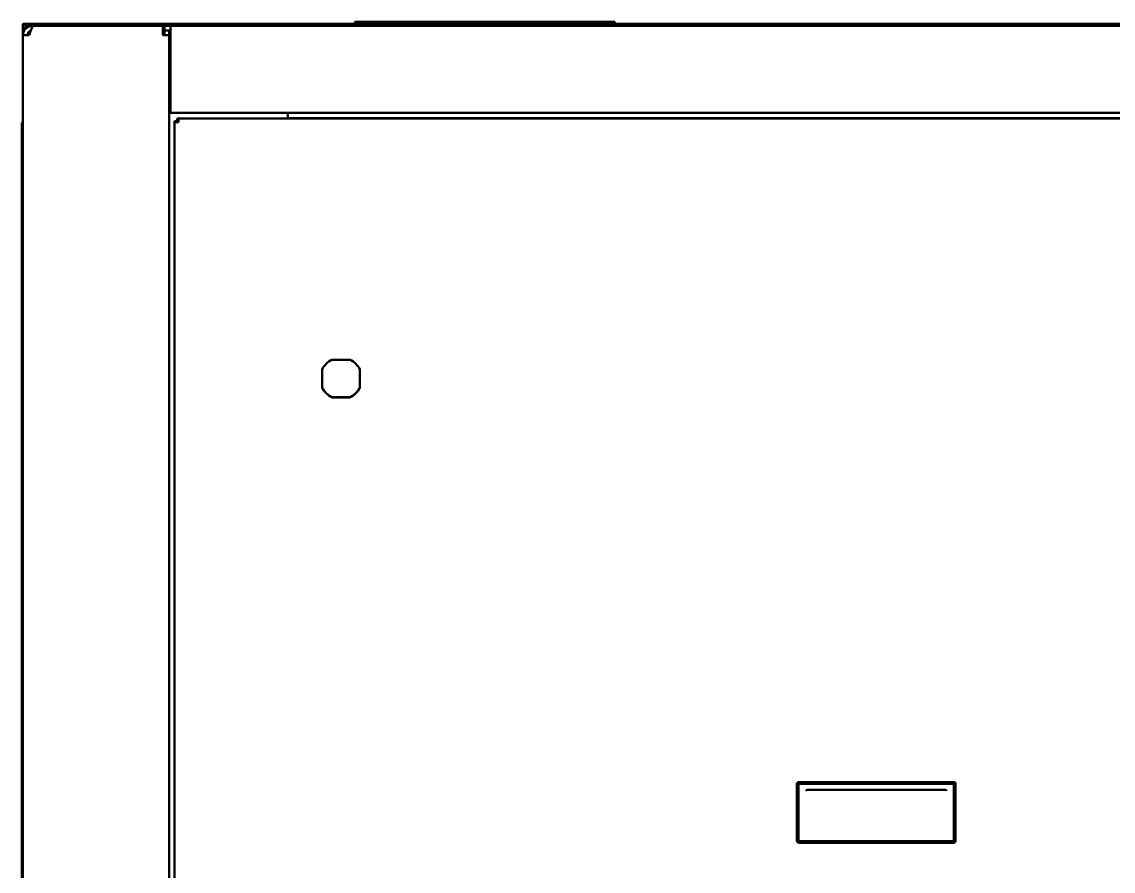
# Model space of a CAD drawing. Header units: millimetres. Extents: x -7 to 137, y -17 to 180.
# Drawn here: x -0.1 to 63.9, y 130.2 to 180 of the extents above; entities that cross this region are included whole.
import ezdxf

# ---------------------------------------------------------------- set-up
doc = ezdxf.new("R2010")
doc.units = ezdxf.units.MM
doc.layers.add('Visible (ANSI)', color=7, linetype='Continuous', lineweight=50)

msp = doc.modelspace()

# ---------------------------------------------------------------- linework, layer by layer
at = {"layer": 'Visible (ANSI)'}
for p, q in [((0, 0.267), (0, 179.868)), ((0, 179.868), (0.634, 179.868)), ((0.1, 179.868), (0.1, 179.746)), ((0.634, 179.746), (0.1, 179.746)), ((0.5, 179.746), (0.5, 179.745)), ((0.533, 179.662), (0.533, 179.746)), ((99.362, 179.868), (0.634, 179.868)), ((99.362, 179.746), (0.634, 179.746)), ((8.205, 179.213), (8.205, 179.746)), ((8.305, 179.479), (8.305, 179.746)), ((8.651, 179.379), (8.651, 179.746)), ((19.437, 179.99), (20.072, 179.99)), ((19.437, 179.99), (19.437, 179.868)), ((20.072, 179.99), (34.041, 179.99)), ((34.041, 179.99), (34.676, 179.99)), ((34.676, 179.868), (34.676, 179.99)), ((0, 179.379), (0, 179.213)), ((0, 179.213), (0.367, 179.213)), ((0.367, 179.421), (0.367, 179.213)), ((8.205, 179.213), (8.572, 179.213)), ((8.572, 179.479), (8.305, 179.479)), ((8.305, 179.213), (8.305, 179.479)), ((8.572, 179.479), (8.572, 179.213)), ((8.651, 179.479), (8.572, 179.479)), ((8.572, 179.213), (8.572, 0.267)), ((8.651, 175.033), (8.651, 179.379)), ((8.572, 174.933), (8.651, 174.933)), ((8.651, 174.666), (8.572, 174.666)), ((8.651, 175.033), (8.651, 174.666)), ((91.345, 174.666), (8.651, 174.666)), ((15.513, 174.326), (15.513, 174.666)), ((0, 173.986), (-0.063, 173.986)), ((-0.063, 15.998), (-0.063, 173.986)), ((8.889, 174.169), (8.889, 174.104)), ((9.011, 174.169), (8.889, 174.169)), ((8.889, 15.638), (8.889, 174.104)), ((9.111, 174.104), (8.889, 174.104)), ((9.011, 174.104), (9.011, 174.169)), ((9.075, 174.104), (9.011, 174.169)), ((9.111, 174.326), (9.046, 174.326)), ((9.046, 174.204), (9.046, 174.326)), ((9.111, 174.204), (9.046, 174.204)), ((9.111, 174.139), (9.046, 174.204)), ((9.111, 174.326), (90.884, 174.326)), ((9.111, 174.326), (9.111, 174.104)), ((15.513, 174.339), (84.481, 174.339)), ((18.108, 160.192), (19.166, 160.192)), ((17.532, 158.558), (17.532, 159.616)), ((19.742, 159.616), (19.742, 158.558)), ((19.166, 157.995), (18.108, 157.995)), ((19.166, 157.982), (18.108, 157.982)), ((45.347, 135.235), (45.347, 135.335)), ((45.347, 135.235), (45.347, 131.986)), ((54.547, 135.435), (45.447, 135.435)), ((45.447, 135.335), (45.447, 135.435)), ((45.447, 135.335), (54.547, 135.335)), ((45.447, 131.986), (45.447, 135.335)), ((45.942, 134.985), (54.053, 134.985)), ((54.547, 135.435), (54.547, 135.335)), ((54.547, 135.335), (54.547, 131.986)), ((54.647, 135.335), (54.647, 135.235)), ((54.647, 131.986), (54.647, 135.235)), ((54.547, 131.986), (45.447, 131.986)), ((45.447, 131.886), (54.547, 131.886))]:
    msp.add_line(p, q, dxfattribs=at)
for centre, radius, start, end in [((0.367, 179.379), 0.367, 90, 180), ((0.168, 173.986), 0.232, 136.55438, 180), ((18.637, 159.087), 1.225, 115.57351, 154.42876), ((18.637, 159.087), 1.225, 25.57124, 64.42649), ((18.637, 159.1), 1.225, 205.57121, 244.42877), ((18.637, 159.1), 1.225, 295.57123, 334.42879), ((18.637, 159.087), 1.225, 205.57121, 244.42877), ((18.637, 159.087), 1.225, 295.57123, 334.42879), ((45.447, 131.986), 0.1, 180, 270), ((54.547, 131.986), 0.1, 270, 0)]:
    msp.add_arc(centre, radius, start, end, dxfattribs=at)
for points, knots in [([(0.533, 179.746), (0.375, 179.746), (0.219, 179.671), (0.119, 179.549), (0.043, 179.455), (0, 179.334), (0, 179.213)], [0, 0, 0, 0, 0.888793, 0.888793, 0.888793, 1.570796, 1.570796, 1.570796, 1.570796]), ([(0.367, 179.213), (0.416, 179.371), (0.465, 179.527), (0.514, 179.627), (0.552, 179.703), (0.59, 179.746), (0.628, 179.746)], [0, 0, 0, 0, 0.888793, 0.888793, 0.888793, 1.570796, 1.570796, 1.570796, 1.570796]), ([(0.267, 179.213), (0.267, 179.307), (0.32, 179.399), (0.402, 179.445), (0.417, 179.453), (0.433, 179.46), (0.449, 179.465)], [0, 0, 0, 0, 1.056959, 1.056959, 1.056959, 1.247941, 1.247941, 1.247941, 1.247941]), ([(45.348, 135.342), (45.348, 135.341), (45.348, 135.34), (45.347, 135.338), (45.347, 135.337), (45.347, 135.335)], [-0.006437216, -0.006437216, -0.006437216, -0.006437216, -0.003224203, -0.003224203, -0.000001, -0.000001, -0.000001, -0.000001]), ([(45.347, 135.235), (45.348, 135.258), (45.349, 135.276), (45.355, 135.304), (45.357, 135.312), (45.362, 135.325), (45.365, 135.331), (45.367, 135.335)], [0.000001, 0.000001, 0.000001, 0.000001, 0.067569, 0.067569, 0.0957782, 0.0957782, 0.1157471, 0.1157471, 0.1157471, 0.1157471]), ([(45.348, 135.342), (45.348, 135.342), (45.348, 135.342), (45.348, 135.342), (45.348, 135.342), (45.348, 135.342), (45.348, 135.342), (45.348, 135.342), (45.348, 135.342), (45.348, 135.343), (45.348, 135.343), (45.348, 135.344), (45.348, 135.344), (45.348, 135.346), (45.348, 135.347), (45.348, 135.349), (45.349, 135.35), (45.349, 135.353), (45.349, 135.355), (45.35, 135.357), (45.35, 135.358), (45.35, 135.36), (45.351, 135.36), (45.351, 135.363), (45.352, 135.365), (45.354, 135.37), (45.355, 135.374), (45.358, 135.381), (45.361, 135.385), (45.363, 135.389)], [-0.07706543, -0.07706543, -0.07706543, -0.07706543, -0.07687468, -0.07687468, -0.07667489, -0.07667489, -0.07631646, -0.07631646, -0.07569862, -0.07569862, -0.07325747, -0.07325747, -0.07121131, -0.07121131, -0.06576428, -0.06576428, -0.0572785, -0.0572785, -0.04987835, -0.04987835, -0.04588632, -0.04588632, -0.04209874, -0.04209874, -0.03438942, -0.03438942, -0.01832078, -0.01832078, -0.000001, -0.000001, -0.000001, -0.000001]), ([(45.447, 135.435), (45.444, 135.435), (45.441, 135.435), (45.434, 135.435), (45.431, 135.434), (45.426, 135.433), (45.424, 135.433), (45.415, 135.43), (45.408, 135.428), (45.391, 135.419), (45.384, 135.414), (45.375, 135.405), (45.373, 135.402), (45.367, 135.396), (45.365, 135.392), (45.363, 135.389)], [0.000001, 0.000001, 0.000001, 0.000001, 0.00947196, 0.00947196, 0.01789704, 0.01789704, 0.02367355, 0.02367355, 0.04217233, 0.04217233, 0.06012288, 0.06012288, 0.06904739, 0.06904739, 0.07791285, 0.07791285, 0.07791285, 0.07791285]), ([(45.367, 135.335), (45.369, 135.337), (45.37, 135.339), (45.371, 135.341), (45.372, 135.342), (45.373, 135.344), (45.374, 135.346), (45.375, 135.347), (45.377, 135.349), (45.378, 135.35), (45.379, 135.352), (45.38, 135.353), (45.381, 135.354), (45.382, 135.355), (45.383, 135.356), (45.384, 135.357), (45.384, 135.357), (45.385, 135.358), (45.385, 135.358), (45.387, 135.359), (45.388, 135.361), (45.389, 135.362), (45.39, 135.362), (45.391, 135.363), (45.391, 135.364), (45.392, 135.364), (45.392, 135.365), (45.393, 135.365), (45.394, 135.366), (45.396, 135.367), (45.397, 135.368), (45.398, 135.369), (45.398, 135.369), (45.399, 135.369), (45.4, 135.37), (45.4, 135.37), (45.401, 135.371), (45.402, 135.372), (45.404, 135.372), (45.405, 135.373), (45.405, 135.373), (45.406, 135.374), (45.407, 135.374), (45.407, 135.374), (45.408, 135.375), (45.408, 135.375), (45.409, 135.375), (45.41, 135.376), (45.411, 135.376), (45.412, 135.377), (45.413, 135.377), (45.414, 135.378), (45.415, 135.378), (45.416, 135.378), (45.417, 135.379), (45.417, 135.379), (45.418, 135.379), (45.419, 135.379), (45.419, 135.38), (45.42, 135.38), (45.421, 135.38), (45.421, 135.38), (45.422, 135.38), (45.423, 135.381), (45.423, 135.381), (45.424, 135.381), (45.424, 135.381), (45.425, 135.381), (45.425, 135.381), (45.426, 135.381), (45.426, 135.381), (45.427, 135.382), (45.427, 135.382), (45.428, 135.382), (45.428, 135.382), (45.428, 135.382), (45.429, 135.382), (45.429, 135.382), (45.43, 135.382), (45.43, 135.382), (45.43, 135.382), (45.43, 135.382), (45.431, 135.382), (45.431, 135.382), (45.431, 135.383), (45.432, 135.383), (45.432, 135.383), (45.432, 135.383), (45.432, 135.383), (45.433, 135.383), (45.433, 135.383), (45.433, 135.383), (45.433, 135.383), (45.433, 135.383), (45.434, 135.383), (45.434, 135.383), (45.434, 135.383), (45.434, 135.383), (45.434, 135.383), (45.435, 135.384), (45.435, 135.384), (45.435, 135.384), (45.435, 135.384), (45.435, 135.384), (45.435, 135.384), (45.436, 135.384), (45.436, 135.384), (45.436, 135.384), (45.436, 135.384), (45.436, 135.384), (45.436, 135.384), (45.436, 135.384), (45.436, 135.384), (45.437, 135.384), (45.437, 135.384), (45.437, 135.384), (45.437, 135.384), (45.437, 135.384), (45.437, 135.384), (45.437, 135.384), (45.437, 135.384), (45.437, 135.384), (45.437, 135.384), (45.438, 135.384), (45.438, 135.384), (45.438, 135.384), (45.438, 135.384), (45.438, 135.384), (45.438, 135.384), (45.438, 135.384), (45.438, 135.384), (45.438, 135.384), (45.439, 135.384), (45.439, 135.384), (45.439, 135.383), (45.439, 135.383), (45.439, 135.383), (45.439, 135.383), (45.439, 135.383), (45.439, 135.383), (45.44, 135.383), (45.44, 135.383), (45.44, 135.383), (45.44, 135.382), (45.44, 135.382), (45.44, 135.382), (45.44, 135.382), (45.44, 135.382), (45.44, 135.382), (45.441, 135.382), (45.441, 135.382), (45.441, 135.382), (45.441, 135.381), (45.441, 135.381), (45.441, 135.381), (45.441, 135.381), (45.441, 135.381), (45.441, 135.381), (45.441, 135.38), (45.441, 135.38), (45.441, 135.38), (45.441, 135.38), (45.441, 135.38), (45.441, 135.379), (45.441, 135.379), (45.442, 135.379), (45.442, 135.379), (45.442, 135.378), (45.442, 135.378), (45.442, 135.378), (45.442, 135.378), (45.442, 135.377), (45.442, 135.377), (45.442, 135.377), (45.442, 135.377), (45.442, 135.376), (45.442, 135.376), (45.442, 135.376), (45.442, 135.375), (45.443, 135.375), (45.443, 135.374), (45.443, 135.374), (45.443, 135.374), (45.443, 135.373), (45.443, 135.373), (45.443, 135.372), (45.443, 135.372), (45.443, 135.372), (45.443, 135.371), (45.443, 135.371), (45.443, 135.37), (45.444, 135.37), (45.444, 135.369), (45.444, 135.369), (45.444, 135.368), (45.444, 135.367), (45.444, 135.367), (45.444, 135.366), (45.444, 135.366), (45.444, 135.365), (45.444, 135.364), (45.444, 135.364), (45.444, 135.363), (45.445, 135.362), (45.445, 135.361), (45.445, 135.361), (45.445, 135.36), (45.445, 135.359), (45.445, 135.358), (45.445, 135.357), (45.445, 135.356), (45.445, 135.356), (45.445, 135.355), (45.446, 135.354), (45.446, 135.353), (45.446, 135.352), (45.446, 135.351), (45.446, 135.35), (45.446, 135.348), (45.446, 135.347), (45.446, 135.346), (45.446, 135.345), (45.447, 135.344), (45.447, 135.342), (45.447, 135.341), (45.447, 135.34), (45.447, 135.338), (45.447, 135.337), (45.447, 135.335)], [0, 0, 0, 0, 0.013889, 0.013889, 0.013889, 0.027778, 0.027778, 0.027778, 0.041667, 0.041667, 0.041667, 0.055556, 0.055556, 0.055556, 0.065077, 0.065077, 0.065077, 0.069444, 0.069444, 0.069444, 0.083333, 0.083333, 0.083333, 0.090727, 0.090727, 0.090727, 0.097222, 0.097222, 0.097222, 0.111111, 0.111111, 0.111111, 0.117002, 0.117002, 0.117002, 0.125, 0.125, 0.125, 0.138889, 0.138889, 0.138889, 0.146042, 0.146042, 0.146042, 0.152778, 0.152778, 0.152778, 0.166667, 0.166667, 0.166667, 0.180556, 0.180556, 0.180556, 0.194444, 0.194444, 0.194444, 0.208333, 0.208333, 0.208333, 0.222222, 0.222222, 0.222222, 0.236111, 0.236111, 0.236111, 0.25, 0.25, 0.25, 0.263889, 0.263889, 0.263889, 0.277778, 0.277778, 0.277778, 0.291667, 0.291667, 0.291667, 0.305556, 0.305556, 0.305556, 0.319444, 0.319444, 0.319444, 0.333333, 0.333333, 0.333333, 0.347222, 0.347222, 0.347222, 0.361111, 0.361111, 0.361111, 0.375, 0.375, 0.375, 0.388889, 0.388889, 0.388889, 0.402778, 0.402778, 0.402778, 0.416667, 0.416667, 0.416667, 0.430556, 0.430556, 0.430556, 0.444444, 0.444444, 0.444444, 0.458333, 0.458333, 0.458333, 0.472222, 0.472222, 0.472222, 0.486111, 0.486111, 0.486111, 0.5, 0.5, 0.5, 0.513889, 0.513889, 0.513889, 0.527778, 0.527778, 0.527778, 0.541667, 0.541667, 0.541667, 0.555556, 0.555556, 0.555556, 0.569444, 0.569444, 0.569444, 0.583333, 0.583333, 0.583333, 0.597222, 0.597222, 0.597222, 0.611111, 0.611111, 0.611111, 0.625, 0.625, 0.625, 0.638889, 0.638889, 0.638889, 0.652778, 0.652778, 0.652778, 0.666667, 0.666667, 0.666667, 0.680556, 0.680556, 0.680556, 0.694444, 0.694444, 0.694444, 0.708333, 0.708333, 0.708333, 0.722222, 0.722222, 0.722222, 0.736111, 0.736111, 0.736111, 0.75, 0.75, 0.75, 0.763889, 0.763889, 0.763889, 0.777778, 0.777778, 0.777778, 0.791667, 0.791667, 0.791667, 0.805556, 0.805556, 0.805556, 0.819444, 0.819444, 0.819444, 0.833333, 0.833333, 0.833333, 0.847222, 0.847222, 0.847222, 0.861111, 0.861111, 0.861111, 0.875, 0.875, 0.875, 0.888889, 0.888889, 0.888889, 0.902778, 0.902778, 0.902778, 0.916667, 0.916667, 0.916667, 0.930556, 0.930556, 0.930556, 0.944444, 0.944444, 0.944444, 0.958333, 0.958333, 0.958333, 0.972222, 0.972222, 0.972222, 0.986111, 0.986111, 0.986111, 1, 1, 1, 1]), ([(45.963, 134.985), (45.952, 134.985), (45.941, 134.983), (45.92, 134.976), (45.911, 134.971), (45.895, 134.958), (45.889, 134.951), (45.881, 134.94), (45.879, 134.936), (45.876, 134.93), (45.875, 134.928), (45.875, 134.926), (45.874, 134.925), (45.874, 134.925)], [0, 0, 0, 0, 0.035409, 0.035409, 0.0705885, 0.0705885, 0.1038825, 0.1038825, 0.130761, 0.130761, 0.1556402, 0.1556402, 0.1798886, 0.1798886, 0.1798886, 0.1798886]), ([(54.12, 134.925), (54.12, 134.925), (54.12, 134.926), (54.119, 134.928), (54.118, 134.931), (54.115, 134.937), (54.113, 134.94), (54.109, 134.947), (54.105, 134.952), (54.095, 134.961), (54.089, 134.966), (54.075, 134.975), (54.066, 134.979), (54.049, 134.984), (54.04, 134.985), (54.031, 134.985)], [0.2766076, 0.2766076, 0.2766076, 0.2766076, 0.3001782, 0.3001782, 0.3312005, 0.3312005, 0.3471909, 0.3471909, 0.3723458, 0.3723458, 0.3978225, 0.3978225, 0.4286047, 0.4286047, 0.4567031, 0.4567031, 0.4567031, 0.4567031]), ([(54.647, 135.338), (54.647, 135.338), (54.647, 135.338), (54.647, 135.338), (54.647, 135.338), (54.647, 135.338), (54.647, 135.338), (54.647, 135.338), (54.647, 135.338), (54.647, 135.338), (54.647, 135.338), (54.647, 135.338), (54.647, 135.338), (54.647, 135.339), (54.647, 135.339), (54.647, 135.339), (54.647, 135.339), (54.647, 135.34), (54.647, 135.341), (54.647, 135.343), (54.647, 135.344), (54.646, 135.345), (54.646, 135.346), (54.646, 135.347), (54.646, 135.347), (54.646, 135.347), (54.646, 135.348), (54.646, 135.348), (54.646, 135.348), (54.646, 135.348), (54.646, 135.348), (54.646, 135.349), (54.646, 135.349), (54.646, 135.35), (54.646, 135.35), (54.646, 135.352), (54.645, 135.353), (54.645, 135.354), (54.645, 135.355), (54.645, 135.356), (54.645, 135.357), (54.644, 135.358), (54.644, 135.359), (54.643, 135.362), (54.643, 135.364), (54.641, 135.369), (54.64, 135.372), (54.634, 135.386), (54.626, 135.399), (54.609, 135.414), (54.605, 135.417), (54.597, 135.422), (54.595, 135.423), (54.588, 135.427), (54.584, 135.428), (54.579, 135.43), (54.578, 135.431), (54.574, 135.432), (54.573, 135.432), (54.569, 135.433), (54.568, 135.433), (54.566, 135.434), (54.565, 135.434), (54.563, 135.434), (54.563, 135.434), (54.561, 135.434), (54.561, 135.434), (54.559, 135.435), (54.557, 135.435), (54.555, 135.435), (54.554, 135.435), (54.553, 135.435), (54.553, 135.435), (54.552, 135.435), (54.552, 135.435), (54.552, 135.435), (54.552, 135.435), (54.551, 135.435), (54.551, 135.435), (54.55, 135.435), (54.549, 135.435), (54.548, 135.435), (54.547, 135.435), (54.547, 135.435)], [0.00000107, 0.00000107, 0.00000107, 0.00000107, 0.00008042, 0.00008042, 0.00010915, 0.00010915, 0.00013226, 0.00013226, 0.00015627, 0.00015627, 0.00018336, 0.00018336, 0.00022177, 0.00022177, 0.00034888, 0.00034888, 0.00170761, 0.00170761, 0.00545508, 0.00545508, 0.00895468, 0.00895468, 0.01006205, 0.01006205, 0.01084378, 0.01084378, 0.01129091, 0.01129091, 0.01159156, 0.01159156, 0.01188378, 0.01188378, 0.01230545, 0.01230545, 0.01365733, 0.01365733, 0.01607438, 0.01607438, 0.0175995, 0.0175995, 0.01887422, 0.01887422, 0.0216383, 0.0216383, 0.02597308, 0.02597308, 0.03381551, 0.03381551, 0.06003233, 0.06003233, 0.06832308, 0.06832308, 0.07291614, 0.07291614, 0.07835555, 0.07835555, 0.08057623, 0.08057623, 0.08291339, 0.08291339, 0.08495514, 0.08495514, 0.08586405, 0.08586405, 0.08676899, 0.08676899, 0.08763278, 0.08763278, 0.08938189, 0.08938189, 0.09041574, 0.09041574, 0.09078379, 0.09078379, 0.09104235, 0.09104235, 0.09130855, 0.09130855, 0.09171375, 0.09171375, 0.09246552, 0.09246552, 0.09313399, 0.09313399, 0.09313399, 0.09313399]), ([(54.547, 135.335), (54.547, 135.337), (54.547, 135.339), (54.548, 135.34), (54.548, 135.342), (54.548, 135.343), (54.548, 135.344), (54.549, 135.346), (54.549, 135.347), (54.549, 135.348), (54.549, 135.35), (54.55, 135.351), (54.55, 135.352), (54.55, 135.353), (54.55, 135.355), (54.55, 135.356), (54.551, 135.357), (54.551, 135.358), (54.551, 135.359), (54.551, 135.36), (54.552, 135.361), (54.552, 135.362), (54.552, 135.363), (54.552, 135.364), (54.552, 135.365), (54.553, 135.366), (54.553, 135.366), (54.553, 135.367), (54.553, 135.368), (54.553, 135.369), (54.554, 135.37), (54.554, 135.37), (54.554, 135.371), (54.554, 135.372), (54.554, 135.373), (54.555, 135.373), (54.555, 135.374), (54.555, 135.374), (54.555, 135.375), (54.556, 135.376), (54.556, 135.376), (54.556, 135.377), (54.556, 135.377), (54.556, 135.378), (54.557, 135.378), (54.557, 135.379), (54.557, 135.379), (54.557, 135.38), (54.558, 135.38), (54.558, 135.38), (54.558, 135.381), (54.559, 135.381), (54.559, 135.382), (54.559, 135.382), (54.559, 135.382), (54.56, 135.382), (54.56, 135.383), (54.561, 135.383), (54.561, 135.383), (54.562, 135.383), (54.562, 135.383), (54.563, 135.383), (54.563, 135.383), (54.564, 135.383), (54.564, 135.383), (54.565, 135.383), (54.565, 135.383), (54.566, 135.383), (54.567, 135.382), (54.567, 135.382), (54.568, 135.382), (54.568, 135.382), (54.569, 135.382), (54.57, 135.381), (54.57, 135.381), (54.571, 135.381), (54.572, 135.381), (54.573, 135.38), (54.573, 135.38), (54.574, 135.38), (54.574, 135.38), (54.574, 135.38), (54.575, 135.38), (54.575, 135.379), (54.576, 135.379), (54.577, 135.379), (54.577, 135.379), (54.578, 135.378), (54.579, 135.378), (54.58, 135.377), (54.581, 135.377), (54.582, 135.377), (54.583, 135.376), (54.584, 135.376), (54.585, 135.375), (54.587, 135.375), (54.588, 135.374), (54.589, 135.373), (54.59, 135.373), (54.591, 135.372), (54.593, 135.371), (54.594, 135.37), (54.595, 135.37), (54.596, 135.369), (54.598, 135.368), (54.599, 135.367), (54.6, 135.366), (54.6, 135.366), (54.601, 135.366), (54.602, 135.365), (54.602, 135.364), (54.603, 135.363), (54.605, 135.362), (54.606, 135.361), (54.608, 135.359), (54.609, 135.358), (54.611, 135.357), (54.612, 135.355), (54.614, 135.353), (54.616, 135.351), (54.617, 135.349), (54.619, 135.347), (54.62, 135.345), (54.622, 135.343), (54.622, 135.342), (54.623, 135.342), (54.623, 135.341), (54.625, 135.339), (54.626, 135.337), (54.627, 135.335)], [0, 0, 0, 0, 0.025, 0.025, 0.025, 0.05, 0.05, 0.05, 0.075, 0.075, 0.075, 0.1, 0.1, 0.1, 0.125, 0.125, 0.125, 0.15, 0.15, 0.15, 0.175, 0.175, 0.175, 0.2, 0.2, 0.2, 0.225, 0.225, 0.225, 0.25, 0.25, 0.25, 0.275, 0.275, 0.275, 0.3, 0.3, 0.3, 0.325, 0.325, 0.325, 0.35, 0.35, 0.35, 0.375, 0.375, 0.375, 0.4, 0.4, 0.4, 0.425, 0.425, 0.425, 0.45, 0.45, 0.45, 0.475, 0.475, 0.475, 0.5, 0.5, 0.5, 0.525, 0.525, 0.525, 0.55, 0.55, 0.55, 0.575, 0.575, 0.575, 0.6, 0.6, 0.6, 0.625, 0.625, 0.625, 0.65, 0.65, 0.65, 0.659963, 0.659963, 0.659963, 0.675, 0.675, 0.675, 0.7, 0.7, 0.7, 0.725, 0.725, 0.725, 0.75, 0.75, 0.75, 0.775, 0.775, 0.775, 0.8, 0.8, 0.8, 0.825, 0.825, 0.825, 0.85, 0.85, 0.85, 0.858884, 0.858884, 0.858884, 0.875, 0.875, 0.875, 0.9, 0.9, 0.9, 0.925, 0.925, 0.925, 0.95, 0.95, 0.95, 0.975, 0.975, 0.975, 0.982182, 0.982182, 0.982182, 1, 1, 1, 1]), ([(54.627, 135.335), (54.632, 135.327), (54.637, 135.315), (54.646, 135.273), (54.647, 135.249), (54.647, 135.235)], [0.000001, 0.000001, 0.000001, 0.000001, 0.03355652, 0.03355652, 0.08312844, 0.08312844, 0.08312844, 0.08312844]), ([(54.647, 135.335), (54.647, 135.336), (54.647, 135.336), (54.647, 135.337), (54.647, 135.338), (54.647, 135.338)], [-0.002910887, -0.002910887, -0.002910887, -0.002910887, -0.001455933, -0.001455933, -0.000000953, -0.000000953, -0.000000953, -0.000000953])]:
    msp.add_open_spline(points, degree=3, knots=knots, dxfattribs=at)

doc.saveas('drawing.dxf')
